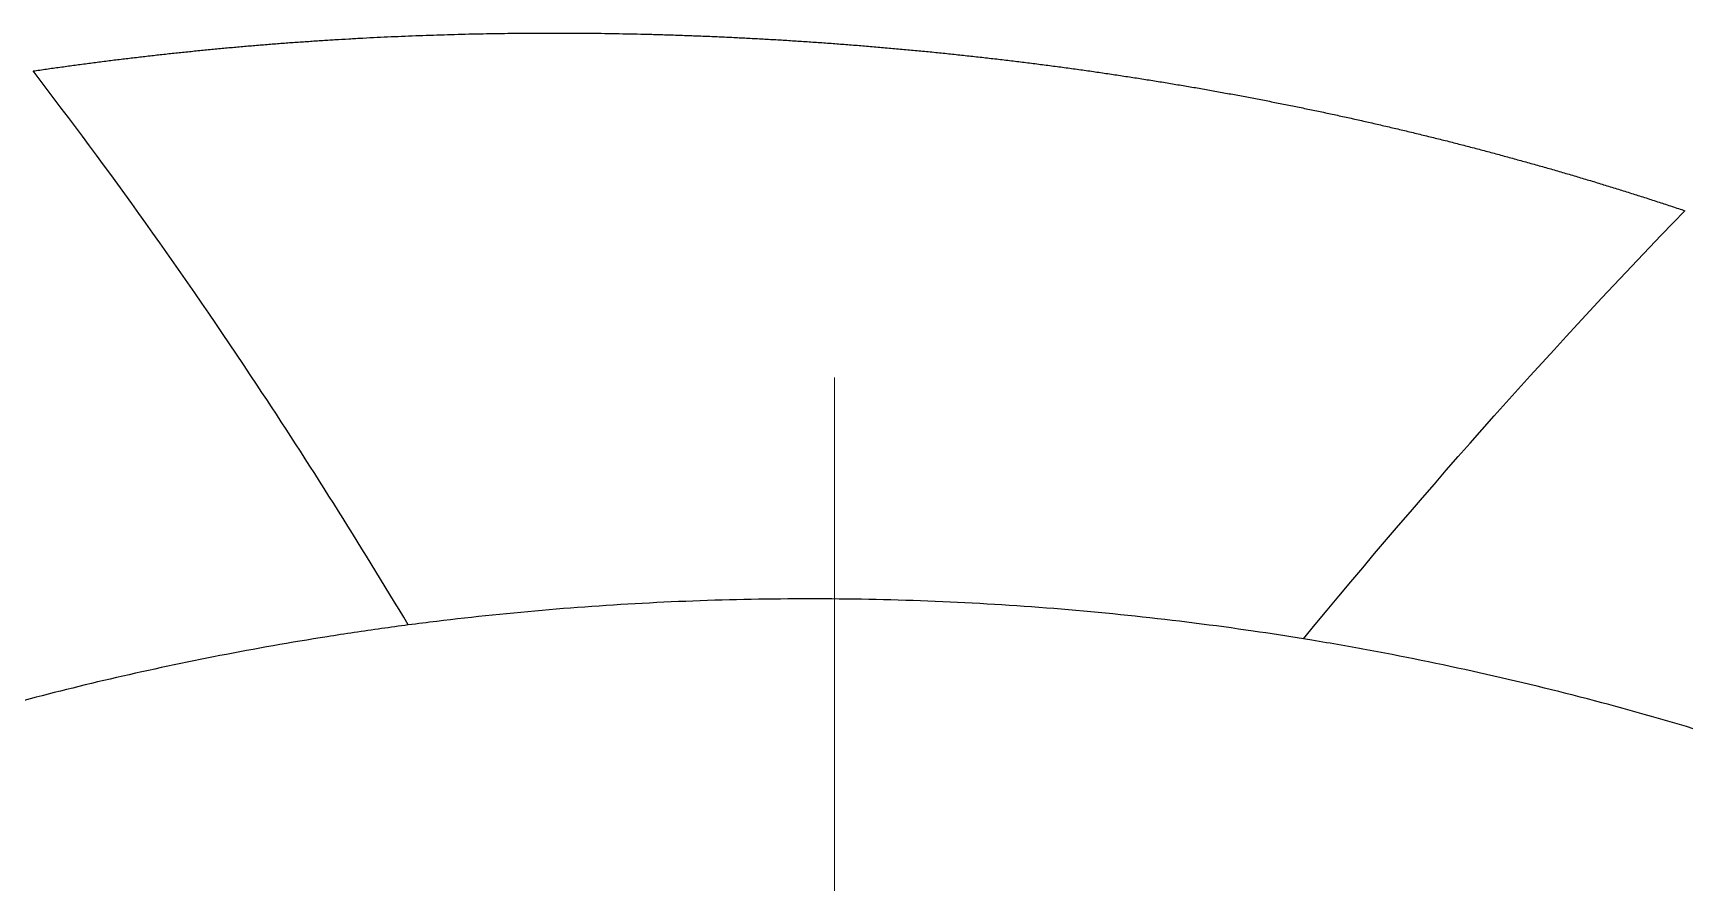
# Model space of a CAD drawing. Extents: x 900 to 2324, y -1513 to 827.
# Drawn here: x 1851.55 to 1874.13, y 236.31 to 247.93 of the extents above; entities that cross this region are included whole.
import ezdxf

# ---------------------------------------------------------------- set-up
doc = ezdxf.new("R2010")
doc.units = 0
doc.header["$LTSCALE"] = 4
doc.header["$MEASUREMENT"] = 0
doc.linetypes.add('CENTER2', pattern=[28.575, 19.05, -3.175, 3.175, -3.175])
doc.layers.add('1', color=7, linetype='CONTINUOUS')
doc.layers.add('Cneter', color=1, linetype='CENTER2', lineweight=13)

msp = doc.modelspace()

# ---------------------------------------------------------------- linework, layer by layer
at = {"layer": '1', "color": 7, "linetype": 'Continuous', "lineweight": -3}
for points, knots in [([(1851.553, 247.415), (1851.614, 247.424), (1851.737, 247.442), (1851.921, 247.468), (1852.106, 247.493), (1852.291, 247.518), (1852.476, 247.542), (1852.662, 247.566), (1852.848, 247.588), (1853.035, 247.61), (1853.221, 247.632), (1853.408, 247.652), (1853.596, 247.672), (1853.783, 247.691), (1853.971, 247.71), (1854.16, 247.728), (1854.348, 247.745), (1854.537, 247.761), (1854.727, 247.777), (1854.916, 247.792), (1855.106, 247.806), (1855.297, 247.819), (1855.487, 247.832), (1855.678, 247.844), (1855.869, 247.855), (1856.061, 247.866), (1856.253, 247.876), (1856.445, 247.885), (1856.637, 247.893), (1856.83, 247.9), (1857.023, 247.907), (1857.217, 247.913), (1857.411, 247.919), (1857.605, 247.923), (1857.799, 247.927), (1857.994, 247.93), (1858.189, 247.932), (1858.384, 247.934), (1858.58, 247.934), (1858.776, 247.934), (1858.972, 247.933), (1859.169, 247.932), (1859.366, 247.93), (1859.563, 247.926), (1859.761, 247.923), (1859.958, 247.918), (1860.157, 247.912), (1860.355, 247.906), (1860.554, 247.899), (1860.753, 247.891), (1860.953, 247.883), (1861.152, 247.873), (1861.353, 247.863), (1861.553, 247.852), (1861.754, 247.841), (1861.955, 247.828), (1862.156, 247.815), (1862.358, 247.801), (1862.56, 247.786), (1862.729, 247.773), (1862.865, 247.762), (1862.968, 247.754), (1863.07, 247.745), (1863.173, 247.736), (1863.275, 247.727), (1863.377, 247.718), (1863.479, 247.709), (1863.581, 247.699), (1863.683, 247.69), (1863.785, 247.68), (1863.887, 247.67), (1863.988, 247.659), (1864.09, 247.649), (1864.191, 247.638), (1864.292, 247.627), (1864.393, 247.616), (1864.494, 247.605), (1864.595, 247.594), (1864.695, 247.582), (1864.796, 247.571), (1864.896, 247.559), (1864.996, 247.546), (1865.096, 247.534), (1865.196, 247.522), (1865.296, 247.509), (1865.396, 247.496), (1865.496, 247.483), (1865.595, 247.47), (1865.694, 247.456), (1865.794, 247.443), (1865.893, 247.429), (1865.992, 247.415), (1866.091, 247.401), (1866.189, 247.386), (1866.288, 247.372), (1866.386, 247.357), (1866.485, 247.342), (1866.583, 247.327), (1866.681, 247.312), (1866.779, 247.296), (1866.877, 247.281), (1866.975, 247.265), (1867.072, 247.249), (1867.17, 247.232), (1867.267, 247.216), (1867.364, 247.2), (1867.462, 247.183), (1867.559, 247.166), (1867.655, 247.149), (1867.752, 247.131), (1867.849, 247.114), (1867.945, 247.096), (1868.042, 247.078), (1868.138, 247.06), (1868.234, 247.042), (1868.33, 247.024), (1868.426, 247.005), (1868.521, 246.986), (1868.617, 246.967), (1868.713, 246.948), (1868.808, 246.929), (1868.903, 246.909), (1868.998, 246.89), (1869.093, 246.87), (1869.188, 246.85), (1869.283, 246.829), (1869.377, 246.809), (1869.472, 246.788), (1869.566, 246.768), (1869.66, 246.747), (1869.755, 246.726), (1869.849, 246.704), (1869.942, 246.683), (1870.036, 246.661), (1870.13, 246.639), (1870.223, 246.617), (1870.317, 246.595), (1870.41, 246.573), (1870.503, 246.55), (1870.596, 246.527), (1870.689, 246.504), (1870.781, 246.481), (1870.874, 246.458), (1870.967, 246.434), (1871.059, 246.411), (1871.151, 246.387), (1871.243, 246.363), (1871.335, 246.339), (1871.427, 246.315), (1871.519, 246.29), (1871.611, 246.265), (1871.702, 246.24), (1871.793, 246.215), (1871.885, 246.19), (1871.976, 246.165), (1872.067, 246.139), (1872.158, 246.114), (1872.248, 246.088), (1872.339, 246.062), (1872.429, 246.035), (1872.52, 246.009), (1872.61, 245.982), (1872.7, 245.956), (1872.79, 245.929), (1872.88, 245.902), (1872.97, 245.874), (1873.059, 245.847), (1873.149, 245.819), (1873.238, 245.791), (1873.328, 245.763), (1873.417, 245.735), (1873.506, 245.707), (1873.595, 245.679), (1873.683, 245.65), (1873.772, 245.621), (1873.861, 245.592), (1873.949, 245.563), (1874.037, 245.534), (1874.096, 245.514), (1874.125, 245.504)], [0, 0, 0, 0, 0.008221, 0.016448, 0.024681, 0.032921, 0.041167, 0.049421, 0.057681, 0.065948, 0.074223, 0.082505, 0.090795, 0.099093, 0.107399, 0.115714, 0.124037, 0.132369, 0.140709, 0.149059, 0.157418, 0.165786, 0.174164, 0.182552, 0.190949, 0.199357, 0.207775, 0.216204, 0.224643, 0.233093, 0.241554, 0.250027, 0.258511, 0.267006, 0.275513, 0.284032, 0.292563, 0.301106, 0.309662, 0.31823, 0.326811, 0.335405, 0.344012, 0.352633, 0.361266, 0.369914, 0.378575, 0.38725, 0.395939, 0.404642, 0.41336, 0.422092, 0.430839, 0.439601, 0.448378, 0.45717, 0.465978, 0.474801, 0.48364, 0.492494, 0.496998, 0.501497, 0.505991, 0.510481, 0.514965, 0.519445, 0.523919, 0.528389, 0.532855, 0.537315, 0.541771, 0.546222, 0.550668, 0.55511, 0.559547, 0.56398, 0.568408, 0.572831, 0.57725, 0.581664, 0.586074, 0.590479, 0.59488, 0.599276, 0.603668, 0.608055, 0.612438, 0.616817, 0.621191, 0.625561, 0.629927, 0.634289, 0.638646, 0.642999, 0.647347, 0.651692, 0.656032, 0.660369, 0.664701, 0.669029, 0.673353, 0.677673, 0.681989, 0.686301, 0.690608, 0.694912, 0.699212, 0.703508, 0.7078, 0.712089, 0.716373, 0.720654, 0.724931, 0.729204, 0.733473, 0.737738, 0.742, 0.746258, 0.750513, 0.754764, 0.759011, 0.763254, 0.767494, 0.771731, 0.775964, 0.780193, 0.784419, 0.788642, 0.792861, 0.797077, 0.801289, 0.805498, 0.809704, 0.813906, 0.818105, 0.822301, 0.826494, 0.830683, 0.834869, 0.839052, 0.843232, 0.847409, 0.851583, 0.855754, 0.859921, 0.864086, 0.868248, 0.872406, 0.876562, 0.880715, 0.884865, 0.889012, 0.893156, 0.897298, 0.901437, 0.905573, 0.909706, 0.913836, 0.917964, 0.92209, 0.926212, 0.930332, 0.93445, 0.938564, 0.942677, 0.946787, 0.950894, 0.954999, 0.959102, 0.963202, 0.9673, 0.971395, 0.975488, 0.979579, 0.983668, 0.987754, 0.991838, 0.99592, 1, 1, 1, 1]), ([(1856.68, 239.84), (1856.012, 240.959), (1855.32, 242.057), (1853.613, 244.634), (1852.583, 246.077), (1851.553, 247.415)], [0, 0, 0, 0, 0.412857, 0.412857, 1, 1, 1, 1]), ([(1868.913, 239.65), (1868.685, 239.687), (1867.921, 239.805), (1866.614, 239.97), (1864.994, 240.111), (1863.375, 240.19), (1861.764, 240.205), (1859.639, 240.145), (1857.946, 240.001), (1856.809, 239.857), (1856.68, 239.84)], [0, 0, 0, 0, 0.055825, 0.185927, 0.316029, 0.44613, 0.576232, 0.706334, 0.966537, 1, 1, 1, 1]), ([(1856.68, 239.84), (1856.558, 239.824), (1856.186, 239.774), (1855.32, 239.644), (1854.099, 239.428), (1852.683, 239.127), (1851.781, 238.902), (1850.921, 238.674), (1850.102, 238.442), (1849.077, 238.119), (1848.283, 237.849), (1847.688, 237.635), (1847.261, 237.476), (1846.882, 237.331), (1846.776, 237.289), (1846.771, 237.287)], [0, 0, 0, 0, 0.020815, 0.06368, 0.149409, 0.235139, 0.320869, 0.320869, 0.406599, 0.492329, 0.578058, 0.663788, 0.749518, 0.835248, 1, 1, 1, 1]), ([(1880.307, 236.078), (1880.191, 236.133), (1879.884, 236.278), (1879.25, 236.568), (1878.367, 236.951), (1877.457, 237.318), (1876.632, 237.628), (1875.969, 237.865), (1875.264, 238.103), (1874.28, 238.416), (1872.993, 238.787), (1871.417, 239.174), (1870.092, 239.447), (1869.256, 239.594), (1868.951, 239.644), (1868.913, 239.65)], [0, 0, 0, 0, 0.085592, 0.19228, 0.298967, 0.405654, 0.458998, 0.512342, 0.565685, 0.619029, 0.725716, 0.832404, 0.939091, 0.992435, 1, 1, 1, 1])]:
    msp.add_open_spline(points, degree=3, knots=knots, dxfattribs=at)
msp.add_open_spline([(1868.913, 239.65), (1870.633, 241.744), (1872.405, 243.732), (1874.125, 245.504)], degree=3, dxfattribs=at)
at = {"layer": 'Cneter', "lineweight": 5, "ltscale": 0.5}
msp.add_line((1862.505, 243.226), (1862.505, 218.102), dxfattribs=at)

doc.saveas('drawing.dxf')
